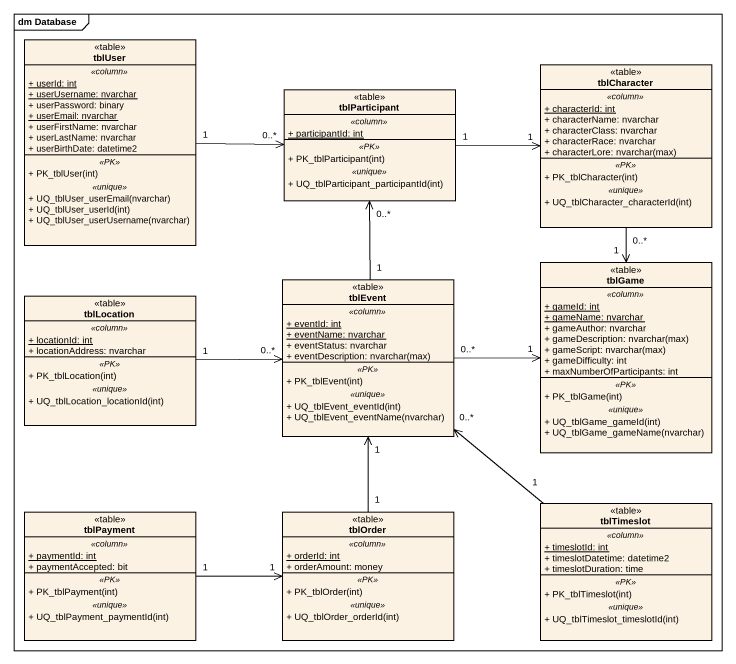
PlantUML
@startuml
mainframe dm Database
hide circle
hide empty members
skinparam classAttributeIconSize 0
class tblUser <<table>> {
  .. <<column>> ..
  {static} + userId: int
  {static} + userUsername: nvarchar
  + userPassword: binary
  {static} + userEmail: nvarchar
  + userFirstName: nvarchar
  + userLastName: nvarchar
  + userBirthDate: datetime2
  .. <<PK>> ..
  + PK_tblUser(int)
  .. <<unique>> ..
  + UQ_tblUser_userEmail(nvarchar)
  + UQ_tblUser_userId(int)
  + UQ_tblUser_userUsername(nvarchar)
}
class tblCharacter <<table>> {
  .. <<column>> ..
  {static} + characterId: int
  + characterName: nvarchar
  + characterClass: nvarchar
  + characterRace: nvarchar
  {field} + characterLore: nvarchar(max)
  .. <<PK>> ..
  + PK_tblCharacter(int)
  .. <<unique>> ..
  + UQ_tblCharacter_characterId(int)
}
class tblParticipant <<table>> {
  .. <<column>> ..
  {static} + participantId: int
  .. <<PK>> ..
  + PK_tblParticipant(int)
  .. <<unique>> ..
  + UQ_tblParticipant_participantId(int)
}
class tblGame <<table>> {
  .. <<column>> ..
  {static} + gameId: int
  {static} + gameName: nvarchar
  + gameAuthor: nvarchar
  {field} + gameDescription: nvarchar(max)
  {field} + gameScript: nvarchar(max)
  + gameDifficulty: int
  + maxNumberOfParticipants: int
  .. <<PK>> ..
  + PK_tblGame(int)
  .. <<unique>> ..
  + UQ_tblGame_gameId(int)
  + UQ_tblGame_gameName(nvarchar)
}
class tblLocation <<table>> {
  .. <<column>> ..
  {static} + locationId: int
  + locationAddress: nvarchar
  .. <<PK>> ..
  + PK_tblLocation(int)
  .. <<unique>> ..
  + UQ_tblLocation_locationId(int)
}
class tblEvent <<table>> {
  .. <<column>> ..
  {static} + eventId: int
  {static} + eventName: nvarchar
  + eventStatus: nvarchar
  {field} + eventDescription: nvarchar(max)
  .. <<PK>> ..
  + PK_tblEvent(int)
  .. <<unique>> ..
  + UQ_tblEvent_eventId(int)
  + UQ_tblEvent_eventName(nvarchar)
}
class tblPayment <<table>> {
  .. <<column>> ..
  {static} + paymentId: int
  + paymentAccepted: bit
  .. <<PK>> ..
  + PK_tblPayment(int)
  .. <<unique>> ..
  + UQ_tblPayment_paymentId(int)
}
class tblOrder <<table>> {
  .. <<column>> ..
  {static} + orderId: int
  + orderAmount: money
  .. <<PK>> ..
  + PK_tblOrder(int)
  .. <<unique>> ..
  + UQ_tblOrder_orderId(int)
}
class tblTimeslot <<table>> {
  .. <<column>> ..
  {static} + timeslotId: int
  + timeslotDatetime: datetime2
  + timeslotDuration: time
  .. <<PK>> ..
  + PK_tblTimeslot(int)
  .. <<unique>> ..
  + UQ_tblTimeslot_timeslotId(int)
}
tblUser "1" -right-> "0..*" tblParticipant
tblCharacter "0..*" --> "1" tblGame
tblParticipant "1" -right-> "1" tblCharacter
tblLocation "1" -right-> "0..*" tblEvent
tblEvent "1" -up-> "0..*" tblParticipant
tblEvent "0..*" -right-> "1" tblGame
tblPayment "1" -right-> "1" tblOrder
tblOrder "1" -up-> "1" tblEvent
tblTimeslot "1" -up-> "0..*" tblEvent
@enduml
